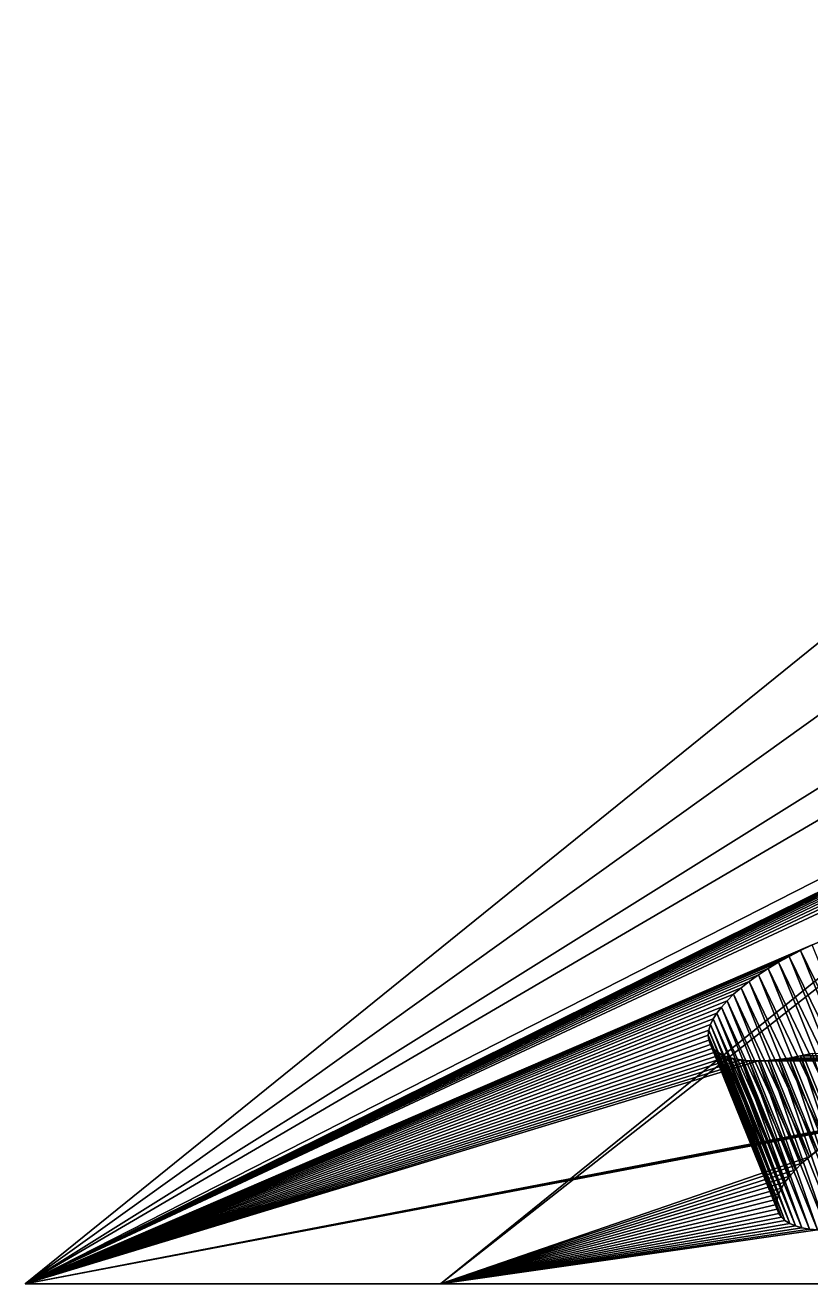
# Model space of a CAD drawing. Header units: inches. Extents: x -4.61 to 0, y -0.39 to 1.95.
# Drawn here: x -4.606 to -4.081, y 0 to 0.84 of the extents above; entities that cross this region are included whole.
import ezdxf

# ---------------------------------------------------------------- set-up
doc = ezdxf.new("R2010")
doc.units = ezdxf.units.IN
doc.header["$LTSCALE"] = 65.185185
doc.header["$MEASUREMENT"] = 0
for name, color, linetype in [('16', 7, 'CONTINUOUS'), ('2', 7, 'CONTINUOUS'), ('21', 7, 'CONTINUOUS'), ('29', 7, 'CONTINUOUS'), ('52', 7, 'CONTINUOUS'), ('53', 7, 'CONTINUOUS'), ('7', 7, 'CONTINUOUS')]:
    doc.layers.add(name, color=color, linetype=linetype)

msp = doc.modelspace()

# ---------------------------------------------------------------- linework, layer by layer
at = {"layer": '16', "color": 7, "linetype": 'CONTINUOUS', "true_color": 0xa3a3a3}
for points in [[(-1.88482, 0, 0.99386), (-4.60563, 0, 3.71467), (-1.88482, 1.95, 0.99386), (-1.88482, 0, 0.99386)], [(-1.88482, 1.95, 0.99386), (-4.60563, 0, 3.71467), (-2.19263, 1.95, 1.30167), (-1.88482, 1.95, 0.99386)]]:
    msp.add_3dface(points, dxfattribs=at)
at = {"layer": '2', "color": 7, "linetype": 'CONTINUOUS', "true_color": 0xa3a3a3}
for points in [[(-2.1007, 1.80027, 1.3936), (-4.32843, 0, 3.62132), (-2.1007, 1.75, 1.3936), (-2.1007, 1.80027, 1.3936)], [(-4.32843, 0, 3.62132), (-1.79289, 0, 1.08579), (-2.1007, 1.75, 1.3936), (-4.32843, 0, 3.62132)]]:
    msp.add_3dface(points, dxfattribs=at)
at = {"layer": '21', "color": 7, "linetype": 'CONTINUOUS', "true_color": 0xa3a3a3}
for points in [[(-2.19263, 1.95, 1.30167), (-4.60563, 0, 3.71467), (-1.48552, 1.95, 2.00878), (-2.19263, 1.95, 1.30167)], [(-1.48552, 1.95, 2.00878), (-4.60563, 0, 3.71467), (-2.04716, 1.49613, 2.57042), (-1.48552, 1.95, 2.00878)], [(-2.04716, 1.49613, 2.57042), (-4.60563, 0, 3.71467), (-2.04721, 1.30385, 3.04623), (-2.04716, 1.49613, 2.57042)], [(-4.60563, 0, 3.71467), (-2.08231, 1.24611, 3.15403), (-2.04721, 1.30385, 3.04623), (-4.60563, 0, 3.71467)], [(-4.60563, 0, 3.71467), (-2.11979, 1.22696, 3.16395), (-2.08231, 1.24611, 3.15403), (-4.60563, 0, 3.71467)], [(-4.60563, 0, 3.71467), (-2.15685, 1.20727, 3.1756), (-2.11979, 1.22696, 3.16395), (-4.60563, 0, 3.71467)], [(-4.60563, 0, 3.71467), (-2.19351, 1.18705, 3.189), (-2.15685, 1.20727, 3.1756), (-4.60563, 0, 3.71467)], [(-4.60563, 0, 3.71467), (-2.23, 1.16617, 3.20419), (-2.19351, 1.18705, 3.189), (-4.60563, 0, 3.71467)], [(-4.60563, 0, 3.71467), (-2.26613, 1.14473, 3.22113), (-2.23, 1.16617, 3.20419), (-4.60563, 0, 3.71467)], [(-4.60563, 0, 3.71467), (-2.3016, 1.12287, 3.23974), (-2.26613, 1.14473, 3.22113), (-4.60563, 0, 3.71467)], [(-4.60563, 0, 3.71467), (-2.3361, 1.10077, 3.25994), (-2.3016, 1.12287, 3.23974), (-4.60563, 0, 3.71467)], [(-4.60563, 0, 3.71467), (-2.36947, 1.0785, 3.2817), (-2.3361, 1.10077, 3.25994), (-4.60563, 0, 3.71467)], [(-4.60563, 0, 3.71467), (-2.40191, 1.05595, 3.30506), (-2.36947, 1.0785, 3.2817), (-4.60563, 0, 3.71467)], [(-4.60563, 0, 3.71467), (-2.43345, 1.03311, 3.33003), (-2.40191, 1.05595, 3.30506), (-4.60563, 0, 3.71467)], [(-4.60563, 0, 3.71467), (-2.46411, 1.00998, 3.35662), (-2.43345, 1.03311, 3.33003), (-4.60563, 0, 3.71467)], [(-4.60563, 0, 3.71467), (-2.49386, 0.98657, 3.38482), (-2.46411, 1.00998, 3.35662), (-4.60563, 0, 3.71467)], [(-2.49386, 0.98657, 3.38482), (-4.60563, 0, 3.71467), (-4.07226, 0.2297, 3.67956), (-2.49386, 0.98657, 3.38482)], [(-4.07226, 0.2297, 3.67956), (-4.60563, 0, 3.71467), (-4.08017, 0.22625, 3.68021), (-4.07226, 0.2297, 3.67956)], [(-4.08017, 0.22625, 3.68021), (-4.60563, 0, 3.71467), (-4.08801, 0.22253, 3.68157), (-4.08017, 0.22625, 3.68021)], [(-4.08801, 0.22253, 3.68157), (-4.60563, 0, 3.71467), (-4.09562, 0.21863, 3.68361), (-4.08801, 0.22253, 3.68157)], [(-4.09562, 0.21863, 3.68361), (-4.60563, 0, 3.71467), (-4.10282, 0.21464, 3.68629), (-4.09562, 0.21863, 3.68361)], [(-4.10282, 0.21464, 3.68629), (-4.60563, 0, 3.71467), (-4.10965, 0.21052, 3.68965), (-4.10282, 0.21464, 3.68629)], [(-4.10965, 0.21052, 3.68965), (-4.60563, 0, 3.71467), (-4.11617, 0.20624, 3.69371), (-4.10965, 0.21052, 3.68965)], [(-4.11617, 0.20624, 3.69371), (-4.60563, 0, 3.71467), (-4.12225, 0.20191, 3.69835), (-4.11617, 0.20624, 3.69371)], [(-4.12225, 0.20191, 3.69835), (-4.60563, 0, 3.71467), (-4.12773, 0.19762, 3.70349), (-4.12225, 0.20191, 3.69835)], [(-4.12773, 0.19762, 3.70349), (-4.60563, 0, 3.71467), (-4.13266, 0.19333, 3.70917), (-4.12773, 0.19762, 3.70349)], [(-4.13266, 0.19333, 3.70917), (-4.60563, 0, 3.71467), (-4.13707, 0.18902, 3.71543), (-4.13266, 0.19333, 3.70917)], [(-4.13707, 0.18902, 3.71543), (-4.60563, 0, 3.71467), (-4.14088, 0.18478, 3.72212), (-4.13707, 0.18902, 3.71543)], [(-4.14088, 0.18478, 3.72212), (-4.60563, 0, 3.71467), (-4.14399, 0.1807, 3.72909), (-4.14088, 0.18478, 3.72212)], [(-4.14399, 0.1807, 3.72909), (-4.60563, 0, 3.71467), (-4.1464, 0.17681, 3.73632), (-4.14399, 0.1807, 3.72909)], [(-4.1464, 0.17681, 3.73632), (-4.60563, 0, 3.71467), (-4.14814, 0.17305, 3.74389), (-4.1464, 0.17681, 3.73632)], [(-4.14814, 0.17305, 3.74389), (-4.60563, 0, 3.71467), (-4.14922, 0.16942, 3.75178), (-4.14814, 0.17305, 3.74389)], [(-4.60563, 0, 3.71467), (-4.14964, 0.16593, 3.76001), (-4.14922, 0.16942, 3.75178), (-4.60563, 0, 3.71467)], [(-4.14964, 0.16593, 3.76001), (-4.60563, 0, 3.71467), (-4.14922, 0.16272, 3.76836), (-4.14964, 0.16593, 3.76001)], [(-4.14922, 0.16272, 3.76836), (-4.60563, 0, 3.71467), (-4.14814, 0.15985, 3.77656), (-4.14922, 0.16272, 3.76836)], [(-4.14814, 0.15985, 3.77656), (-4.60563, 0, 3.71467), (-4.1464, 0.1573, 3.78461), (-4.14814, 0.15985, 3.77656)], [(-4.1464, 0.1573, 3.78461), (-4.60563, 0, 3.71467), (-4.14399, 0.15508, 3.79252), (-4.1464, 0.1573, 3.78461)], [(-4.14399, 0.15508, 3.79252), (-4.60563, 0, 3.71467), (-4.14088, 0.15317, 3.80036), (-4.14399, 0.15508, 3.79252)], [(-4.14088, 0.15317, 3.80036), (-4.60563, 0, 3.71467), (-4.13707, 0.15157, 3.80812), (-4.14088, 0.15317, 3.80036)], [(-4.60563, 0, 3.71467), (-3.71467, 0, 4.60563), (-3.80517, 0.15214, 4.1386), (-4.60563, 0, 3.71467)], [(-3.81278, 0.15076, 4.13442), (-4.60563, 0, 3.71467), (-3.80517, 0.15214, 4.1386), (-3.81278, 0.15076, 4.13442)], [(-4.13707, 0.15157, 3.80812), (-4.60563, 0, 3.71467), (-4.13266, 0.15032, 3.81562), (-4.13707, 0.15157, 3.80812)], [(-4.08801, 0.15214, 3.85576), (-4.09562, 0.15076, 3.85158), (-3.85422, 0.15157, 4.09096), (-4.08801, 0.15214, 3.85576)], [(-3.85422, 0.15157, 4.09096), (-4.09562, 0.15076, 3.85158), (-3.84981, 0.15032, 4.09846), (-3.85422, 0.15157, 4.09096)], [(-4.08017, 0.15387, 3.85932), (-4.08801, 0.15214, 3.85576), (-3.85804, 0.15317, 4.0832), (-4.08017, 0.15387, 3.85932)], [(-3.85804, 0.15317, 4.0832), (-4.08801, 0.15214, 3.85576), (-3.85422, 0.15157, 4.09096), (-3.85804, 0.15317, 4.0832)], [(-3.81998, 0.14975, 4.12972), (-4.60563, 0, 3.71467), (-3.81278, 0.15076, 4.13442), (-3.81998, 0.14975, 4.12972)], [(-4.13266, 0.15032, 3.81562), (-4.60563, 0, 3.71467), (-4.12773, 0.14946, 3.82268), (-4.13266, 0.15032, 3.81562)], [(-3.8268, 0.14912, 4.12444), (-4.60563, 0, 3.71467), (-3.81998, 0.14975, 4.12972), (-3.8268, 0.14912, 4.12444)], [(-4.12773, 0.14946, 3.82268), (-4.60563, 0, 3.71467), (-4.12225, 0.14898, 3.82936), (-4.12773, 0.14946, 3.82268)], [(-3.83333, 0.14887, 4.11855), (-4.60563, 0, 3.71467), (-3.8268, 0.14912, 4.12444), (-3.83333, 0.14887, 4.11855)], [(-4.12225, 0.14898, 3.82936), (-4.60563, 0, 3.71467), (-4.11617, 0.14887, 3.83571), (-4.12225, 0.14898, 3.82936)], [(-4.11617, 0.14887, 3.83571), (-4.60563, 0, 3.71467), (-3.83333, 0.14887, 4.11855), (-4.11617, 0.14887, 3.83571)], [(-4.10965, 0.14912, 3.8416), (-4.11617, 0.14887, 3.83571), (-3.8394, 0.14898, 4.1122), (-4.10965, 0.14912, 3.8416)], [(-3.8394, 0.14898, 4.1122), (-4.11617, 0.14887, 3.83571), (-3.83333, 0.14887, 4.11855), (-3.8394, 0.14898, 4.1122)], [(-4.10282, 0.14975, 3.84688), (-4.10965, 0.14912, 3.8416), (-3.84489, 0.14946, 4.10553), (-4.10282, 0.14975, 3.84688)], [(-3.84489, 0.14946, 4.10553), (-4.10965, 0.14912, 3.8416), (-3.8394, 0.14898, 4.1122), (-3.84489, 0.14946, 4.10553)], [(-4.09562, 0.15076, 3.85158), (-4.10282, 0.14975, 3.84688), (-3.84981, 0.15032, 4.09846), (-4.09562, 0.15076, 3.85158)], [(-3.84981, 0.15032, 4.09846), (-4.10282, 0.14975, 3.84688), (-3.84489, 0.14946, 4.10553), (-3.84981, 0.15032, 4.09846)]]:
    msp.add_3dface(points, dxfattribs=at)
at = {"layer": '29', "color": 7, "linetype": 'CONTINUOUS', "true_color": 0xa3a3a3}
for points in [[(-4.32843, 0, 3.62132), (-3.62132, 0, 4.32843), (-4.60563, 0, 3.71467), (-4.32843, 0, 3.62132)], [(-4.60563, 0, 3.71467), (-3.62132, 0, 4.32843), (-3.71467, 0, 4.60563), (-4.60563, 0, 3.71467)], [(-1.88482, 0, 0.99386), (-4.32843, 0, 3.62132), (-4.60563, 0, 3.71467), (-1.88482, 0, 0.99386)], [(-1.79289, 0, 1.08579), (-4.32843, 0, 3.62132), (-1.88482, 0, 0.99386), (-1.79289, 0, 1.08579)]]:
    msp.add_3dface(points, dxfattribs=at)
at = {"layer": '52', "color": 7, "linetype": 'CONTINUOUS', "true_color": 0xa3a3a3}
for points in [[(-4.10403, 0.05306, 3.7144), (-4.14964, 0.16593, 3.76001), (-4.14922, 0.16272, 3.76836), (-4.10403, 0.05306, 3.7144)], [(-4.10362, 0.04985, 3.72275), (-4.10403, 0.05306, 3.7144), (-4.14922, 0.16272, 3.76836), (-4.10362, 0.04985, 3.72275)], [(-4.10362, 0.04985, 3.72275), (-4.14922, 0.16272, 3.76836), (-4.14814, 0.15985, 3.77656), (-4.10362, 0.04985, 3.72275)], [(-4.10254, 0.04698, 3.73095), (-4.10362, 0.04985, 3.72275), (-4.14814, 0.15985, 3.77656), (-4.10254, 0.04698, 3.73095)], [(-4.10254, 0.04698, 3.73095), (-4.14814, 0.15985, 3.77656), (-4.1464, 0.1573, 3.78461), (-4.10254, 0.04698, 3.73095)], [(-4.10079, 0.04443, 3.739), (-4.10254, 0.04698, 3.73095), (-4.1464, 0.1573, 3.78461), (-4.10079, 0.04443, 3.739)], [(-4.10079, 0.04443, 3.739), (-4.1464, 0.1573, 3.78461), (-4.14399, 0.15508, 3.79252), (-4.10079, 0.04443, 3.739)], [(-4.09839, 0.0422, 3.74691), (-4.10079, 0.04443, 3.739), (-4.14399, 0.15508, 3.79252), (-4.09839, 0.0422, 3.74691)], [(-4.09839, 0.0422, 3.74691), (-4.14399, 0.15508, 3.79252), (-4.14088, 0.15317, 3.80036), (-4.09839, 0.0422, 3.74691)], [(-4.09527, 0.04029, 3.75475), (-4.09839, 0.0422, 3.74691), (-4.14088, 0.15317, 3.80036), (-4.09527, 0.04029, 3.75475)], [(-4.09527, 0.04029, 3.75475), (-4.14088, 0.15317, 3.80036), (-4.13707, 0.15157, 3.80812), (-4.09527, 0.04029, 3.75475)], [(-4.09146, 0.0387, 3.76251), (-4.09527, 0.04029, 3.75475), (-4.13707, 0.15157, 3.80812), (-4.09146, 0.0387, 3.76251)], [(-4.09146, 0.0387, 3.76251), (-4.13707, 0.15157, 3.80812), (-4.13266, 0.15032, 3.81562), (-4.09146, 0.0387, 3.76251)], [(-4.05002, 0.03788, 3.80597), (-4.09562, 0.15076, 3.85158), (-4.08801, 0.15214, 3.85576), (-4.05002, 0.03788, 3.80597)], [(-4.04241, 0.03927, 3.81015), (-4.08801, 0.15214, 3.85576), (-4.08017, 0.15387, 3.85932), (-4.04241, 0.03927, 3.81015)], [(-4.04241, 0.03927, 3.81015), (-4.05002, 0.03788, 3.80597), (-4.08801, 0.15214, 3.85576), (-4.04241, 0.03927, 3.81015)], [(-4.08705, 0.03745, 3.77001), (-4.09146, 0.0387, 3.76251), (-4.13266, 0.15032, 3.81562), (-4.08705, 0.03745, 3.77001)], [(-4.08705, 0.03745, 3.77001), (-4.13266, 0.15032, 3.81562), (-4.12773, 0.14946, 3.82268), (-4.08705, 0.03745, 3.77001)], [(-4.08213, 0.03659, 3.77708), (-4.08705, 0.03745, 3.77001), (-4.12773, 0.14946, 3.82268), (-4.08213, 0.03659, 3.77708)], [(-4.08213, 0.03659, 3.77708), (-4.12773, 0.14946, 3.82268), (-4.12225, 0.14898, 3.82936), (-4.08213, 0.03659, 3.77708)], [(-4.07664, 0.0361, 3.78375), (-4.08213, 0.03659, 3.77708), (-4.12225, 0.14898, 3.82936), (-4.07664, 0.0361, 3.78375)], [(-4.07664, 0.0361, 3.78375), (-4.12225, 0.14898, 3.82936), (-4.11617, 0.14887, 3.83571), (-4.07664, 0.0361, 3.78375)], [(-4.07056, 0.03599, 3.7901), (-4.11617, 0.14887, 3.83571), (-4.10965, 0.14912, 3.8416), (-4.07056, 0.03599, 3.7901)], [(-4.07056, 0.03599, 3.7901), (-4.07664, 0.0361, 3.78375), (-4.11617, 0.14887, 3.83571), (-4.07056, 0.03599, 3.7901)], [(-4.06404, 0.03625, 3.79599), (-4.10965, 0.14912, 3.8416), (-4.10282, 0.14975, 3.84688), (-4.06404, 0.03625, 3.79599)], [(-4.06404, 0.03625, 3.79599), (-4.07056, 0.03599, 3.7901), (-4.10965, 0.14912, 3.8416), (-4.06404, 0.03625, 3.79599)], [(-4.05721, 0.03688, 3.80127), (-4.10282, 0.14975, 3.84688), (-4.09562, 0.15076, 3.85158), (-4.05721, 0.03688, 3.80127)], [(-4.05721, 0.03688, 3.80127), (-4.06404, 0.03625, 3.79599), (-4.10282, 0.14975, 3.84688), (-4.05721, 0.03688, 3.80127)], [(-4.05002, 0.03788, 3.80597), (-4.05721, 0.03688, 3.80127), (-4.09562, 0.15076, 3.85158), (-4.05002, 0.03788, 3.80597)]]:
    msp.add_3dface(points, dxfattribs=at)
at = {"layer": '53', "color": 7, "linetype": 'CONTINUOUS', "true_color": 0xa3a3a3}
for points in [[(-4.05002, 0.10576, 3.638), (-4.09562, 0.21863, 3.68361), (-4.10282, 0.21464, 3.68629), (-4.05002, 0.10576, 3.638)], [(-4.04241, 0.10965, 3.63596), (-4.08801, 0.22253, 3.68157), (-4.09562, 0.21863, 3.68361), (-4.04241, 0.10965, 3.63596)], [(-4.05002, 0.10576, 3.638), (-4.04241, 0.10965, 3.63596), (-4.09562, 0.21863, 3.68361), (-4.05002, 0.10576, 3.638)], [(-4.03456, 0.11337, 3.6346), (-4.08017, 0.22625, 3.68021), (-4.08801, 0.22253, 3.68157), (-4.03456, 0.11337, 3.6346)], [(-4.04241, 0.10965, 3.63596), (-4.03456, 0.11337, 3.6346), (-4.08801, 0.22253, 3.68157), (-4.04241, 0.10965, 3.63596)], [(-4.06404, 0.09765, 3.64405), (-4.10965, 0.21052, 3.68965), (-4.11617, 0.20624, 3.69371), (-4.06404, 0.09765, 3.64405)], [(-4.05721, 0.10176, 3.64068), (-4.10282, 0.21464, 3.68629), (-4.10965, 0.21052, 3.68965), (-4.05721, 0.10176, 3.64068)], [(-4.06404, 0.09765, 3.64405), (-4.05721, 0.10176, 3.64068), (-4.10965, 0.21052, 3.68965), (-4.06404, 0.09765, 3.64405)], [(-4.05721, 0.10176, 3.64068), (-4.05002, 0.10576, 3.638), (-4.10282, 0.21464, 3.68629), (-4.05721, 0.10176, 3.64068)], [(-4.07664, 0.08904, 3.65275), (-4.12225, 0.20191, 3.69835), (-4.12773, 0.19762, 3.70349), (-4.07664, 0.08904, 3.65275)], [(-4.07056, 0.09337, 3.6481), (-4.11617, 0.20624, 3.69371), (-4.12225, 0.20191, 3.69835), (-4.07056, 0.09337, 3.6481)], [(-4.07664, 0.08904, 3.65275), (-4.07056, 0.09337, 3.6481), (-4.12225, 0.20191, 3.69835), (-4.07664, 0.08904, 3.65275)], [(-4.07056, 0.09337, 3.6481), (-4.06404, 0.09765, 3.64405), (-4.11617, 0.20624, 3.69371), (-4.07056, 0.09337, 3.6481)], [(-4.08705, 0.08046, 3.66357), (-4.13266, 0.19333, 3.70917), (-4.13707, 0.18902, 3.71543), (-4.08705, 0.08046, 3.66357)], [(-4.08213, 0.08475, 3.65788), (-4.12773, 0.19762, 3.70349), (-4.13266, 0.19333, 3.70917), (-4.08213, 0.08475, 3.65788)], [(-4.08705, 0.08046, 3.66357), (-4.08213, 0.08475, 3.65788), (-4.13266, 0.19333, 3.70917), (-4.08705, 0.08046, 3.66357)], [(-4.08213, 0.08475, 3.65788), (-4.07664, 0.08904, 3.65275), (-4.12773, 0.19762, 3.70349), (-4.08213, 0.08475, 3.65788)], [(-4.09146, 0.07615, 3.66983), (-4.13707, 0.18902, 3.71543), (-4.14088, 0.18478, 3.72212), (-4.09146, 0.07615, 3.66983)], [(-4.09146, 0.07615, 3.66983), (-4.08705, 0.08046, 3.66357), (-4.13707, 0.18902, 3.71543), (-4.09146, 0.07615, 3.66983)], [(-4.10079, 0.06394, 3.69072), (-4.1464, 0.17681, 3.73632), (-4.14814, 0.17305, 3.74389), (-4.10079, 0.06394, 3.69072)], [(-4.09839, 0.06783, 3.68349), (-4.14399, 0.1807, 3.72909), (-4.1464, 0.17681, 3.73632), (-4.09839, 0.06783, 3.68349)], [(-4.10079, 0.06394, 3.69072), (-4.09839, 0.06783, 3.68349), (-4.1464, 0.17681, 3.73632), (-4.10079, 0.06394, 3.69072)], [(-4.09527, 0.07191, 3.67651), (-4.14088, 0.18478, 3.72212), (-4.14399, 0.1807, 3.72909), (-4.09527, 0.07191, 3.67651)], [(-4.09839, 0.06783, 3.68349), (-4.09527, 0.07191, 3.67651), (-4.14399, 0.1807, 3.72909), (-4.09839, 0.06783, 3.68349)], [(-4.09527, 0.07191, 3.67651), (-4.09146, 0.07615, 3.66983), (-4.14088, 0.18478, 3.72212), (-4.09527, 0.07191, 3.67651)], [(-4.14964, 0.16593, 3.76001), (-4.10362, 0.05655, 3.70618), (-4.14922, 0.16942, 3.75178), (-4.14964, 0.16593, 3.76001)], [(-4.10254, 0.06018, 3.69828), (-4.14814, 0.17305, 3.74389), (-4.14922, 0.16942, 3.75178), (-4.10254, 0.06018, 3.69828)], [(-4.10362, 0.05655, 3.70618), (-4.10254, 0.06018, 3.69828), (-4.14922, 0.16942, 3.75178), (-4.10362, 0.05655, 3.70618)], [(-4.10254, 0.06018, 3.69828), (-4.10079, 0.06394, 3.69072), (-4.14814, 0.17305, 3.74389), (-4.10254, 0.06018, 3.69828)], [(-4.10403, 0.05306, 3.7144), (-4.10362, 0.05655, 3.70618), (-4.14964, 0.16593, 3.76001), (-4.10403, 0.05306, 3.7144)]]:
    msp.add_3dface(points, dxfattribs=at)
at = {"layer": '7', "color": 7, "linetype": 'CONTINUOUS', "true_color": 0xa3a3a3}
for points in [[(-4.32843, 0, 3.62132), (-2.1007, 1.80027, 1.3936), (-4.08213, 0.08475, 3.65788), (-4.32843, 0, 3.62132)], [(-4.08213, 0.08475, 3.65788), (-2.1007, 1.80027, 1.3936), (-4.07664, 0.08904, 3.65275), (-4.08213, 0.08475, 3.65788)], [(-4.08705, 0.08046, 3.66357), (-4.32843, 0, 3.62132), (-4.08213, 0.08475, 3.65788), (-4.08705, 0.08046, 3.66357)], [(-4.09146, 0.07615, 3.66983), (-4.32843, 0, 3.62132), (-4.08705, 0.08046, 3.66357), (-4.09146, 0.07615, 3.66983)], [(-4.09527, 0.07191, 3.67651), (-4.32843, 0, 3.62132), (-4.09146, 0.07615, 3.66983), (-4.09527, 0.07191, 3.67651)], [(-4.09839, 0.06783, 3.68349), (-4.32843, 0, 3.62132), (-4.09527, 0.07191, 3.67651), (-4.09839, 0.06783, 3.68349)], [(-4.10079, 0.06394, 3.69072), (-4.32843, 0, 3.62132), (-4.09839, 0.06783, 3.68349), (-4.10079, 0.06394, 3.69072)], [(-4.10254, 0.06018, 3.69828), (-4.32843, 0, 3.62132), (-4.10079, 0.06394, 3.69072), (-4.10254, 0.06018, 3.69828)], [(-4.10362, 0.05655, 3.70618), (-4.32843, 0, 3.62132), (-4.10254, 0.06018, 3.69828), (-4.10362, 0.05655, 3.70618)], [(-4.10403, 0.05306, 3.7144), (-4.32843, 0, 3.62132), (-4.10362, 0.05655, 3.70618), (-4.10403, 0.05306, 3.7144)], [(-4.32843, 0, 3.62132), (-4.10403, 0.05306, 3.7144), (-4.10362, 0.04985, 3.72275), (-4.32843, 0, 3.62132)], [(-4.10254, 0.04698, 3.73095), (-4.32843, 0, 3.62132), (-4.10362, 0.04985, 3.72275), (-4.10254, 0.04698, 3.73095)], [(-4.10079, 0.04443, 3.739), (-4.32843, 0, 3.62132), (-4.10254, 0.04698, 3.73095), (-4.10079, 0.04443, 3.739)], [(-4.09839, 0.0422, 3.74691), (-4.32843, 0, 3.62132), (-4.10079, 0.04443, 3.739), (-4.09839, 0.0422, 3.74691)], [(-4.09527, 0.04029, 3.75475), (-4.32843, 0, 3.62132), (-4.09839, 0.0422, 3.74691), (-4.09527, 0.04029, 3.75475)], [(-4.09146, 0.0387, 3.76251), (-4.32843, 0, 3.62132), (-4.09527, 0.04029, 3.75475), (-4.09146, 0.0387, 3.76251)], [(-4.08705, 0.03745, 3.77001), (-4.32843, 0, 3.62132), (-4.09146, 0.0387, 3.76251), (-4.08705, 0.03745, 3.77001)], [(-4.08213, 0.03659, 3.77708), (-4.32843, 0, 3.62132), (-4.08705, 0.03745, 3.77001), (-4.08213, 0.03659, 3.77708)], [(-4.07664, 0.0361, 3.78375), (-4.32843, 0, 3.62132), (-4.08213, 0.03659, 3.77708), (-4.07664, 0.0361, 3.78375)], [(-3.62132, 0, 4.32843), (-4.32843, 0, 3.62132), (-4.07664, 0.0361, 3.78375), (-3.62132, 0, 4.32843)]]:
    msp.add_3dface(points, dxfattribs=at)

doc.saveas('drawing.dxf')
